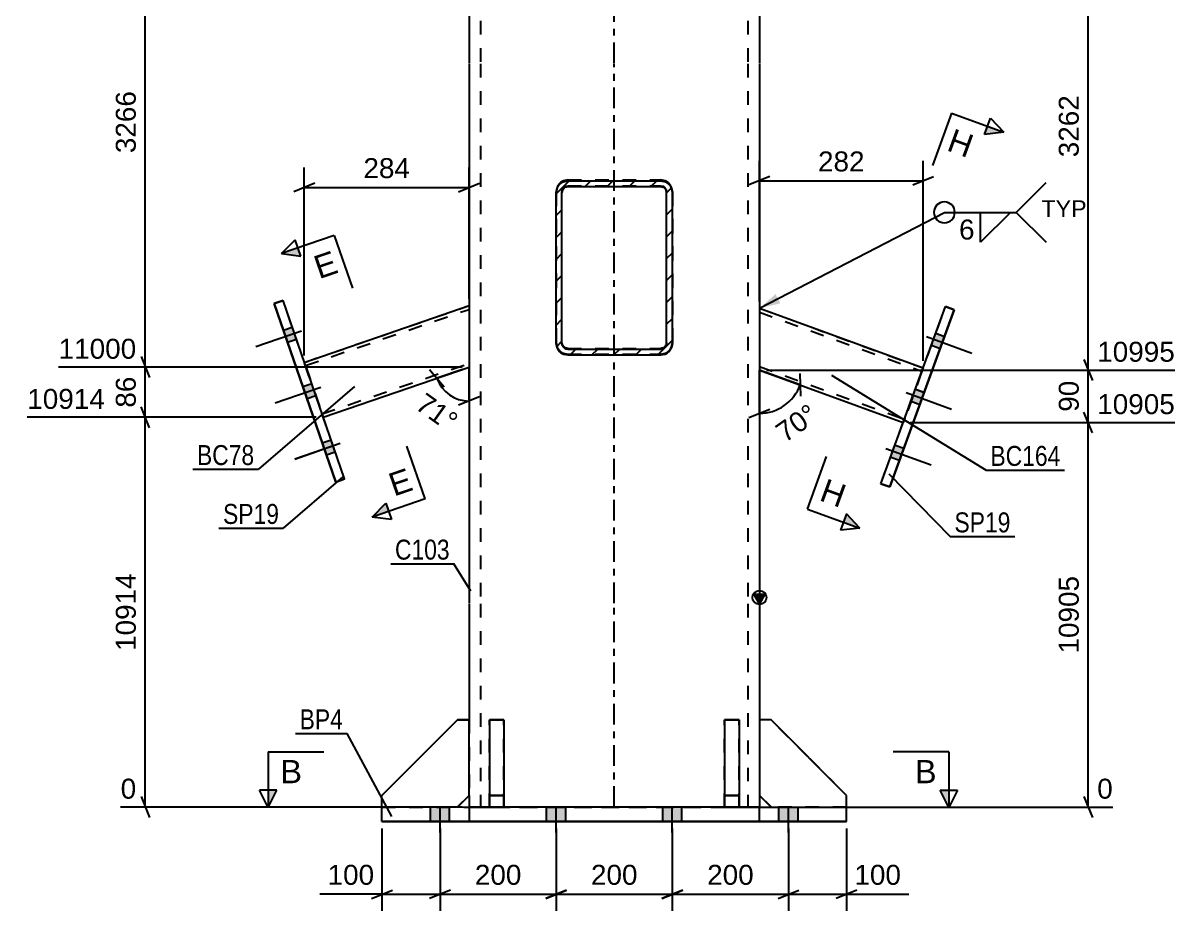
# Model space of a CAD drawing. Header units: millimetres. Extents: x -133 to 461, y -173 to 247.
# Drawn here: x 118.9 to 284.8, y -14.9 to 112.5 of the extents above; entities that cross this region are included whole.
import ezdxf

# ---------------------------------------------------------------- set-up
doc = ezdxf.new("R2010")
doc.units = ezdxf.units.MM
doc.linetypes.add('DXK_LINE_DOT2', pattern=[3.9198, 1.9599, -1.9599])
doc.linetypes.add('DXK_LINE_DOT3', pattern=[5.9187, 2.979, -0.9799, 0.9799, -0.9799])
doc.styles.add('Arial', font='ARIAL.TTF', dxfattribs={"height": 0.2})
doc.styles.add('Arial Narrow', font='ARIALN.TTF', dxfattribs={"height": 0.2})

# ---------------------------------------------------------------- blocks, each defined once
blk = doc.blocks.new('Part-284928886-3043 - 3036')
at = {"color": 2, "linetype": 'Continuous'}
for p, q in [((226.26, 12.5), (224.59, 12.5)), ((224.59, 12.5), (224.59, 1.67)), ((237.09, 1.67), (226.26, 12.5)), ((226.26, 12.5), (226.26, 12.5)), ((226.26, 0.01), (224.59, 1.67)), ((237.09, 0), (237.09, 1.67))]:
    blk.add_line(p, q, dxfattribs=at)
at = {"color": 7, "linetype": 'DXK_LINE_DOT2'}
for p, q in [((226.26, 12.5), (224.59, 12.5)), ((226.26, 12.5), (237.09, 1.67)), ((226.26, 0), (224.59, 1.67)), ((226.26, 0), (226.26, 0.01)), ((226.26, 0), (237.09, 0)), ((226.26, 0), (226.26, 0)), ((237.09, 0), (226.26, 0)), ((237.09, 0), (237.09, 0)), ((237.09, 0), (237.09, 0))]:
    blk.add_line(p, q, dxfattribs=at)
blk = doc.blocks.new('Part-284928886-3044 - 3036')
at = {"color": 2, "linetype": 'Continuous'}
for p, q in [((185.84, 12.5), (185.84, 12.5)), ((187.93, 12.5), (185.84, 12.5)), ((185.84, 12.5), (185.84, 0.01)), ((187.93, 12.5), (187.93, 12.5)), ((187.93, 12.5), (187.93, 0.01)), ((187.93, 1.67), (185.84, 1.67)), ((185.84, 0.01), (187.93, 0.01))]:
    blk.add_line(p, q, dxfattribs=at)
at = {"color": 7, "linetype": 'DXK_LINE_DOT2'}
for p, q in [((185.84, 12.5), (187.93, 12.5)), ((185.84, 1.67), (187.93, 1.67)), ((185.84, 1.67), (185.84, 0)), ((187.93, 1.67), (187.93, 0)), ((185.84, 0), (185.84, 0.01)), ((187.93, 0), (185.84, 0)), ((187.93, 0), (187.93, 0.01))]:
    blk.add_line(p, q, dxfattribs=at)
blk = doc.blocks.new('Part-284928886-3045 - 3036')
at = {"color": 7, "linetype": 'DXK_LINE_DOT2'}
for p, q in [((170.43, 1.66), (181.26, 12.5)), ((181.26, 12.5), (170.43, 1.66)), ((181.26, 12.5), (182.93, 12.5)), ((181.26, 12.5), (181.26, 12.5)), ((182.93, 12.5), (181.26, 12.5)), ((182.93, 12.5), (182.93, 1.66)), ((170.43, 0), (170.43, 1.66)), ((182.93, 1.66), (181.26, 0)), ((181.26, 0), (181.27, 0.01)), ((181.26, 0), (170.43, 0)), ((170.43, 0), (181.26, 0)), ((181.26, 0), (181.26, 0))]:
    blk.add_line(p, q, dxfattribs=at)
at = {"color": 2, "linetype": 'Continuous'}
blk.add_line((181.27, 0.01), (182.93, 1.66), dxfattribs=at)
blk = doc.blocks.new('Bolt-284928886-3142 - 3036')
at = {"linetype": 'Continuous'}
for points in [[(156.3, 68.4), (156.9, 66.67), (158.16, 67.1), (157.57, 68.83)], [(156.3, 68.4), (156.9, 66.67), (158.16, 67.1), (157.57, 68.83)], [(156.3, 68.4), (156.9, 66.66), (158.16, 67.1), (157.57, 68.83)], [(159.08, 60.32), (159.68, 58.59), (160.94, 59.02), (160.35, 60.76)], [(159.08, 60.32), (159.68, 58.59), (160.94, 59.02), (160.35, 60.76)], [(161.87, 52.25), (162.46, 50.51), (163.72, 50.95), (163.13, 52.68)], [(161.87, 52.25), (162.46, 50.51), (163.72, 50.95), (163.13, 52.68)], [(161.87, 52.24), (162.46, 50.51), (163.72, 50.95), (163.13, 52.68)]]:
    blk.add_hatch(color=1, dxfattribs=at).paths.add_polyline_path(points)
at = {"color": 1, "linetype": 'Continuous'}
for p, q in [((158.89, 68.32), (152.35, 66.07)), ((158.89, 68.32), (152.35, 66.07)), ((158.89, 68.32), (152.35, 66.07)), ((157.57, 68.83), (156.3, 68.4)), ((157.57, 68.83), (156.3, 68.4)), ((157.57, 68.83), (156.3, 68.4)), ((158.16, 67.1), (156.9, 66.67)), ((158.16, 67.1), (156.9, 66.67)), ((158.16, 67.1), (156.9, 66.66)), ((161.67, 60.24), (155.13, 57.99)), ((161.67, 60.24), (155.13, 57.99)), ((160.35, 60.76), (159.08, 60.32)), ((160.35, 60.76), (159.08, 60.32)), ((160.94, 59.02), (159.68, 58.59)), ((160.94, 59.02), (159.68, 58.59)), ((164.45, 52.17), (157.91, 49.92)), ((164.45, 52.17), (157.91, 49.91)), ((164.45, 52.16), (157.91, 49.91)), ((163.13, 52.68), (161.87, 52.25)), ((163.13, 52.68), (161.87, 52.25)), ((163.13, 52.68), (161.87, 52.24)), ((163.72, 50.95), (162.46, 50.51)), ((163.72, 50.95), (162.46, 50.51)), ((163.72, 50.95), (162.46, 50.51))]:
    blk.add_line(p, q, dxfattribs=at)
blk = doc.blocks.new('Part-284928886-3059 - 3036')
at = {"color": 2, "linetype": 'Continuous'}
for p, q in [((170.43, 0), (182.93, 0.01)), ((170.43, -2.08), (170.43, 0)), ((182.93, 0.01), (224.59, 0.01)), ((182.93, 0.01), (182.93, -2.08)), ((224.59, 0.01), (237.09, 0)), ((224.59, -2.08), (224.59, 0.01)), ((237.09, -2.08), (237.09, 0)), ((170.43, -2.08), (170.43, -2.09)), ((170.43, -2.09), (170.43, -2.08)), ((182.93, -2.08), (170.43, -2.08)), ((170.43, -2.09), (182.93, -2.09)), ((224.59, -2.08), (182.93, -2.08)), ((182.93, -2.09), (224.59, -2.09)), ((237.09, -2.08), (224.59, -2.08)), ((224.59, -2.09), (237.09, -2.09)), ((237.09, -2.09), (237.09, -2.08)), ((237.09, -2.09), (237.09, -2.08))]:
    blk.add_line(p, q, dxfattribs=at)
at = {"color": 7, "linetype": 'DXK_LINE_DOT2'}
for p, q in [((170.43, 0), (182.93, -0.01)), ((182.93, -0.01), (224.59, -0.01)), ((224.59, -0.01), (237.09, 0)), ((182.93, -2.09), (182.93, -2.08)), ((224.59, -2.09), (224.59, -2.08))]:
    blk.add_line(p, q, dxfattribs=at)
blk = doc.blocks.new('Part-284928886-3060 - 3036')
at = {"color": 7, "linetype": 'DXK_LINE_DOT2'}
for p, q in [((185.84, -0.01), (185.84, 12.5)), ((187.93, 12.5), (185.84, 12.5)), ((185.84, 12.5), (187.93, 12.5)), ((187.93, -0.01), (187.93, 12.5)), ((185.84, 1.66), (187.93, 1.66)), ((187.93, 1.66), (185.84, 1.66)), ((185.84, 0), (185.84, -0.01)), ((185.84, 0), (187.93, 0)), ((185.84, -0.01), (187.93, -0.01)), ((187.93, 0), (187.93, -0.01))]:
    blk.add_line(p, q, dxfattribs=at)
blk = doc.blocks.new('Part-284928886-3061 - 3036')
at = {"color": 2, "linetype": 'Continuous'}
for p, q in [((181.26, 12.5), (170.43, 1.67)), ((181.26, 12.5), (181.26, 12.5)), ((182.93, 12.5), (181.26, 12.5)), ((182.93, 12.5), (182.93, 12.5)), ((182.93, 1.67), (182.93, 12.5)), ((170.43, 1.67), (170.43, 1.67)), ((170.43, 0), (170.43, 1.67)), ((181.26, 0.01), (182.93, 1.67)), ((182.93, 1.67), (182.93, 1.67))]:
    blk.add_line(p, q, dxfattribs=at)
at = {"color": 7, "linetype": 'DXK_LINE_DOT2'}
for p, q in [((170.43, 1.67), (181.26, 12.5)), ((181.26, 12.5), (182.93, 12.5)), ((182.93, 1.67), (181.26, 0)), ((181.26, 0), (170.43, 0)), ((181.26, 0), (170.43, 0)), ((170.43, 0), (170.43, 0)), ((181.26, 0), (181.26, 0.01)), ((181.26, 0), (181.26, 0))]:
    blk.add_line(p, q, dxfattribs=at)
blk = doc.blocks.new('Part-284928886-3062 - 3036')
at = {"color": 7, "linetype": 'DXK_LINE_DOT2'}
for p, q in [((219.59, -0.01), (219.59, 12.5)), ((221.68, 12.5), (219.59, 12.5)), ((219.59, 12.5), (221.68, 12.5)), ((221.68, -0.01), (221.68, 12.5)), ((219.59, 1.66), (221.68, 1.66)), ((221.68, 1.66), (219.59, 1.66)), ((219.59, 0), (219.59, -0.01)), ((219.59, 0), (221.68, 0)), ((219.59, -0.01), (221.68, -0.01)), ((221.68, 0), (221.68, -0.01))]:
    blk.add_line(p, q, dxfattribs=at)
blk = doc.blocks.new('Part-284928886-3141 - 3036')
at = {"color": 2, "linetype": 'Continuous'}
for p, q in [((156.24, 72.7), (154.98, 72.26)), ((163.79, 46.65), (154.98, 72.26)), ((154.98, 72.26), (163.79, 46.65)), ((165.05, 47.09), (156.24, 72.7)), ((163.79, 46.65), (165.05, 47.09)), ((165.05, 47.08), (163.79, 46.65)), ((163.79, 46.65), (163.79, 46.65)), ((165.05, 47.08), (165.05, 47.09)), ((165.05, 47.08), (165.05, 47.09))]:
    blk.add_line(p, q, dxfattribs=at)
at = {"color": 7, "linetype": 'DXK_LINE_DOT2'}
for p, q in [((154.98, 72.26), (156.24, 72.69)), ((154.98, 72.26), (154.98, 72.26)), ((156.24, 72.69), (156.24, 72.7)), ((165.05, 47.09), (156.24, 72.69))]:
    blk.add_line(p, q, dxfattribs=at)
blk = doc.blocks.new('Part-284928886-3178 - 3036')
at = {"color": 2, "linetype": 'Continuous'}
for p, q in [((242.03, 46.4), (251.29, 71.85)), ((252.54, 71.39), (243.28, 45.94)), ((243.28, 45.94), (252.54, 71.39)), ((252.54, 71.39), (251.29, 71.85)), ((252.54, 71.39), (252.54, 71.39)), ((252.54, 71.39), (252.54, 71.39)), ((242.03, 46.39), (242.03, 46.4)), ((242.03, 46.39), (242.03, 46.4)), ((242.03, 46.4), (243.28, 45.94)), ((243.28, 45.94), (242.03, 46.39)), ((243.28, 45.94), (243.28, 45.94))]:
    blk.add_line(p, q, dxfattribs=at)
at = {"color": 7, "linetype": 'DXK_LINE_DOT2'}
for p, q in [((242.03, 46.4), (251.29, 71.84)), ((251.29, 71.84), (251.29, 71.85)), ((251.29, 71.84), (252.54, 71.39))]:
    blk.add_line(p, q, dxfattribs=at)
blk = doc.blocks.new('Part-284928886-3114 - 3036')
at = {"color": 2, "linetype": 'Continuous'}
for p, q in [((159.29, 63.83), (182.93, 71.97)), ((162, 55.95), (182.93, 63.15)), ((162, 55.95), (182.93, 63.15))]:
    blk.add_line(p, q, dxfattribs=at)
at = {"color": 7, "linetype": 'DXK_LINE_DOT2'}
for p, q in [((159.29, 63.83), (182.93, 71.97)), ((159.45, 63.36), (182.93, 71.44)), ((159.45, 63.36), (182.93, 71.44)), ((182.93, 71.97), (182.93, 63.15)), ((159.29, 63.83), (159.29, 63.83)), ((159.29, 63.83), (159.31, 63.76)), ((159.31, 63.76), (159.29, 63.83)), ((159.31, 63.76), (159.38, 63.55)), ((159.38, 63.55), (159.31, 63.76)), ((159.38, 63.55), (159.49, 63.25)), ((159.49, 63.25), (159.38, 63.55)), ((159.45, 63.36), (159.45, 63.36)), ((159.45, 63.36), (159.5, 63.22)), ((159.45, 63.36), (159.46, 63.32)), ((159.46, 63.32), (159.55, 63.07)), ((159.49, 63.25), (161.83, 56.46)), ((159.49, 63.25), (161.8, 56.53)), ((159.5, 63.22), (161.79, 56.56)), ((159.55, 63.07), (161.79, 56.56)), ((161.84, 56.42), (182.93, 63.68)), ((161.84, 56.42), (182.93, 63.68)), ((161.79, 56.56), (161.84, 56.42)), ((161.83, 56.46), (161.79, 56.56)), ((161.9, 56.23), (161.8, 56.53)), ((161.84, 56.42), (161.83, 56.46)), ((161.83, 56.46), (161.9, 56.23)), ((161.84, 56.42), (161.84, 56.42)), ((161.9, 56.23), (161.98, 56.02)), ((161.98, 56.02), (161.9, 56.23)), ((161.98, 56.02), (162, 55.95)), ((162, 55.95), (161.98, 56.02)), ((162, 55.95), (162, 55.95)), ((162, 55.95), (162, 55.95))]:
    blk.add_line(p, q, dxfattribs=at)
blk = doc.blocks.new('Part-284928886-3116 - 3036')
at = {"color": 2, "linetype": 'Continuous'}
for p, q in [((219.59, 12.5), (219.59, 12.5)), ((221.68, 12.5), (219.59, 12.5)), ((219.59, 12.5), (219.59, 0.01)), ((221.68, 12.5), (221.68, 12.5)), ((221.68, 12.5), (221.68, 0.01)), ((221.68, 1.67), (219.59, 1.67)), ((219.59, 0.01), (221.68, 0.01))]:
    blk.add_line(p, q, dxfattribs=at)
at = {"color": 7, "linetype": 'DXK_LINE_DOT2'}
for p, q in [((219.59, 12.5), (221.68, 12.5)), ((219.59, 1.67), (221.68, 1.67)), ((219.59, 1.67), (219.59, 0)), ((221.68, 1.67), (221.68, 0)), ((219.59, 0), (219.59, 0.01)), ((221.68, 0), (219.59, 0)), ((221.68, 0), (221.68, 0.01))]:
    blk.add_line(p, q, dxfattribs=at)
blk = doc.blocks.new('Part-284928886-3117 - 3036')
at = {"color": 7, "linetype": 'DXK_LINE_DOT2'}
for p, q in [((226.26, 12.5), (224.59, 12.5)), ((224.59, 12.5), (224.59, 1.66)), ((226.26, 12.5), (224.59, 12.5)), ((237.09, 1.66), (226.26, 12.5)), ((226.26, 12.5), (226.26, 12.5)), ((226.26, 12.5), (237.09, 1.66)), ((226.26, 0), (224.59, 1.66)), ((237.09, 0), (237.09, 1.66)), ((226.26, 0), (226.25, 0.01)), ((226.26, 0), (237.09, 0)), ((226.26, 0), (226.26, 0)), ((226.26, 0), (237.09, 0))]:
    blk.add_line(p, q, dxfattribs=at)
at = {"color": 2, "linetype": 'Continuous'}
blk.add_line((226.25, 0.01), (224.59, 1.66), dxfattribs=at)
blk = doc.blocks.new('Part-284928886-3118 - 3036')
at = {"color": 2, "linetype": 'Continuous'}
for p, q in [((224.59, 71.59), (248.09, 63.04)), ((224.59, 62.72), (245.23, 55.2)), ((224.59, 62.72), (245.23, 55.21))]:
    blk.add_line(p, q, dxfattribs=at)
at = {"color": 7, "linetype": 'DXK_LINE_DOT2'}
for p, q in [((224.59, 71.59), (224.59, 62.72)), ((224.59, 71.59), (248.09, 63.03)), ((224.59, 71.05), (247.91, 62.57)), ((224.59, 71.05), (247.91, 62.57)), ((224.59, 63.25), (245.41, 55.68)), ((224.59, 63.25), (245.41, 55.67)), ((248.09, 63.04), (248.06, 62.96)), ((248.06, 62.96), (248.09, 63.03)), ((248.09, 63.04), (248.09, 63.03)), ((247.91, 62.57), (245.42, 55.71)), ((247.87, 62.46), (245.45, 55.79)), ((247.86, 62.43), (245.46, 55.81)), ((247.86, 62.43), (245.51, 55.97)), ((247.86, 62.43), (247.9, 62.53)), ((247.9, 62.53), (247.86, 62.43)), ((247.98, 62.76), (247.87, 62.46)), ((247.9, 62.53), (247.91, 62.57)), ((247.91, 62.57), (247.9, 62.53)), ((247.91, 62.57), (247.98, 62.76)), ((247.91, 62.57), (247.91, 62.57)), ((248.06, 62.96), (247.98, 62.76)), ((247.98, 62.76), (248.06, 62.96)), ((245.26, 55.28), (245.23, 55.21)), ((245.23, 55.2), (245.26, 55.28)), ((245.23, 55.21), (245.23, 55.2)), ((245.23, 55.2), (245.23, 55.2)), ((245.34, 55.48), (245.26, 55.28)), ((245.26, 55.28), (245.34, 55.48)), ((245.45, 55.79), (245.34, 55.48)), ((245.34, 55.48), (245.42, 55.71)), ((245.42, 55.71), (245.41, 55.67)), ((245.41, 55.68), (245.42, 55.71)), ((245.41, 55.67), (245.41, 55.68)), ((245.46, 55.81), (245.42, 55.71)), ((245.42, 55.71), (245.46, 55.81)), ((245.46, 55.81), (245.51, 55.97))]:
    blk.add_line(p, q, dxfattribs=at)
blk = doc.blocks.new('Bolt-284928886-3121 - 3036')
at = {"linetype": 'Continuous'}
for points in [[(250.52, 65.83), (251.15, 67.55), (249.89, 68.01), (249.27, 66.29)], [(250.52, 65.83), (251.15, 67.55), (249.89, 68.01), (249.27, 66.29)], [(250.52, 65.83), (251.15, 67.55), (249.89, 68.01), (249.27, 66.28)], [(247.6, 57.8), (248.23, 59.53), (246.97, 59.98), (246.35, 58.26)], [(247.6, 57.8), (248.23, 59.52), (246.97, 59.98), (246.35, 58.26)], [(244.68, 49.78), (245.31, 51.5), (244.05, 51.96), (243.43, 50.23)], [(244.68, 49.78), (245.31, 51.5), (244.05, 51.96), (243.43, 50.23)], [(244.68, 49.77), (245.31, 51.5), (244.05, 51.95), (243.43, 50.23)]]:
    blk.add_hatch(color=1, dxfattribs=at).paths.add_polyline_path(points)
at = {"color": 1, "linetype": 'Continuous'}
for p, q in [((249.89, 68.01), (251.15, 67.55)), ((249.89, 68.01), (251.15, 67.55)), ((249.89, 68.01), (251.15, 67.55)), ((248.56, 67.52), (255.06, 65.15)), ((248.56, 67.52), (255.06, 65.15)), ((248.56, 67.52), (255.06, 65.15)), ((249.27, 66.29), (250.52, 65.83)), ((249.27, 66.29), (250.52, 65.83)), ((249.27, 66.28), (250.52, 65.83)), ((246.97, 59.98), (248.23, 59.53)), ((246.97, 59.98), (248.23, 59.52)), ((245.64, 59.49), (252.14, 57.13)), ((245.64, 59.49), (252.14, 57.12)), ((246.35, 58.26), (247.6, 57.8)), ((246.35, 58.26), (247.6, 57.8)), ((242.72, 51.47), (249.22, 49.1)), ((242.72, 51.46), (249.22, 49.1)), ((242.72, 51.46), (249.22, 49.1)), ((244.05, 51.96), (245.31, 51.5)), ((244.05, 51.96), (245.31, 51.5)), ((244.05, 51.95), (245.31, 51.5)), ((243.43, 50.23), (244.68, 49.78)), ((243.43, 50.23), (244.68, 49.78)), ((243.43, 50.23), (244.68, 49.77))]:
    blk.add_line(p, q, dxfattribs=at)
blk = doc.blocks.new('Bolt-284928886-3122 - 3036')
at = {"linetype": 'Continuous'}
for points in [[(177.38, -2.08), (180.13, -2.08), (180.13, 0), (177.38, 0)], [(194.05, -2.08), (196.8, -2.08), (196.8, 0), (194.05, 0)], [(210.72, -2.08), (213.47, -2.08), (213.47, 0), (210.72, 0)], [(227.38, -2.08), (230.13, -2.08), (230.13, 0), (227.38, 0)], [(177.38, -2.08), (180.13, -2.08), (180.13, 0), (177.38, 0)], [(194.05, -2.09), (196.8, -2.09), (196.8, 0), (194.05, 0)], [(210.72, -2.09), (213.47, -2.09), (213.47, 0), (210.72, 0)], [(227.38, -2.08), (230.13, -2.08), (230.13, 0), (227.38, 0)]]:
    blk.add_hatch(color=1, dxfattribs=at).paths.add_polyline_path(points)
at = {"color": 1, "linetype": 'Continuous'}
for p, q in [((177.38, -2.08), (177.38, 0)), ((178.76, -3.67), (178.76, 0)), ((180.13, -2.08), (180.13, 0)), ((194.05, -2.08), (194.05, 0)), ((195.43, -3.66), (195.43, 0)), ((196.8, -2.08), (196.8, 0)), ((210.72, -2.08), (210.72, 0)), ((212.09, -3.66), (212.09, 0)), ((213.47, -2.08), (213.47, 0)), ((227.38, -2.08), (227.38, 0)), ((228.76, -3.67), (228.76, 0)), ((230.13, -2.08), (230.13, 0)), ((177.38, -2.08), (177.38, 0)), ((178.76, -3.67), (178.76, 0)), ((180.13, -2.08), (180.13, 0)), ((194.05, -2.09), (194.05, 0)), ((195.43, -3.67), (195.43, 0)), ((196.8, -2.09), (196.8, 0)), ((210.72, -2.09), (210.72, 0)), ((212.09, -3.67), (212.09, 0)), ((213.47, -2.09), (213.47, 0)), ((227.38, -2.08), (227.38, 0)), ((228.76, -3.67), (228.76, 0)), ((230.13, -2.08), (230.13, 0))]:
    blk.add_line(p, q, dxfattribs=at)
blk = doc.blocks.new('Part-284928886-3131 - 3036')
at = {"color": 7, "linetype": 'DXK_LINE_DOT2'}
for p, q in [((197.1, 90.01), (196.46, 89.88)), ((197.1, 90.01), (210.43, 90.01)), ((197.1, 90.01), (197.1, 90.01)), ((210.43, 90.01), (210.43, 90.01)), ((211.07, 89.88), (210.43, 90.01)), ((195.56, 88.98), (195.43, 88.34)), ((195.43, 88.34), (195.43, 66.67)), ((196.26, 88.34), (196.33, 88.66)), ((196.26, 88.34), (196.26, 88.34)), ((196.26, 66.68), (196.26, 88.34)), ((196.33, 88.66), (196.33, 88.66)), ((196.78, 89.11), (197.1, 89.18)), ((197.1, 89.17), (197.1, 89.18)), ((197.1, 89.18), (210.43, 89.18)), ((210.43, 89.17), (210.43, 89.18)), ((210.43, 89.18), (210.75, 89.11)), ((211.2, 88.66), (211.2, 88.66)), ((211.2, 88.66), (211.26, 88.34)), ((211.26, 88.34), (211.26, 88.34)), ((211.26, 66.68), (211.26, 88.34)), ((212.1, 88.34), (211.97, 88.98)), ((212.1, 88.34), (212.1, 66.67)), ((195.43, 66.68), (195.56, 66.04)), ((196.26, 66.67), (196.26, 66.68)), ((196.33, 66.36), (196.26, 66.68)), ((211.26, 66.68), (211.2, 66.36)), ((211.26, 66.67), (211.26, 66.68)), ((211.97, 66.04), (212.1, 66.68)), ((195.56, 66.03), (195.56, 66.04)), ((196.46, 65.14), (197.1, 65.01)), ((197.1, 65.84), (196.78, 65.91)), ((197.1, 65.84), (197.1, 65.84)), ((197.1, 65.84), (210.43, 65.84)), ((197.1, 65.01), (210.43, 65.01)), ((197.1, 65.01), (197.1, 65.01)), ((210.75, 65.91), (210.43, 65.84)), ((210.43, 65.84), (210.43, 65.84)), ((210.43, 65.01), (211.07, 65.14)), ((210.43, 65.01), (210.43, 65.01)), ((211.97, 66.03), (211.97, 66.04))]:
    blk.add_line(p, q, dxfattribs=at)
at = {"color": 7, "linetype": 'DXK_LINE_DOT3'}
blk.add_line((203.76, 77.51), (203.76, 77.51), dxfattribs=at)
at = {"color": 7, "linetype": 'DXK_LINE_DOT2'}
for centre, radius, start, end in [((197.1, 88.34), 1.67, 112.5, 157.5), ((210.43, 88.34), 1.67, 22.5, 67.5), ((197.1, 88.34), 0.833, 112.5, 157.5), ((210.43, 88.34), 0.833, 22.5, 67.5), ((197.1, 66.68), 0.833, 202.5, 247.5), ((210.43, 66.68), 0.833, 292.5, 337.5), ((197.1, 66.68), 1.67, 202.5, 247.5), ((210.43, 66.68), 1.67, 292.5, 337.5)]:
    blk.add_arc(centre, radius, start, end, dxfattribs=at)
blk = doc.blocks.new('Part-284928886-3166 - 3036')
at = {"linetype": 'Continuous'}
blk.add_hatch(color=2, dxfattribs=at).paths.add_polyline_path([(224.59, 29.17), (223.79, 30.57), (225.39, 30.57)])
at = {"color": 2, "linetype": 'Continuous'}
for p, q in [((182.93, 155.98), (182.93, 106.77)), ((224.59, 155.98), (224.59, 106.77)), ((182.93, 106.67), (182.93, 29.27)), ((224.59, 106.67), (224.59, 29.27)), ((224.59, 29.17), (223.79, 30.57)), ((223.79, 30.57), (225.39, 30.57)), ((225.39, 30.57), (224.59, 29.17)), ((182.93, 29.17), (182.93, 12.5)), ((224.59, 29.17), (224.59, 12.5)), ((182.93, 1.67), (182.93, 0.01)), ((224.59, 1.67), (224.59, 0.01))]:
    blk.add_line(p, q, dxfattribs=at)
at = {"color": 7, "linetype": 'DXK_LINE_DOT2'}
for p, q in [((184.59, 155.98), (184.59, 106.77)), ((222.93, 155.98), (222.93, 106.77)), ((184.59, 106.67), (184.59, 29.27)), ((222.93, 106.67), (222.93, 29.27)), ((184.59, 29.17), (184.59, 0)), ((222.93, 29.17), (222.93, 0)), ((182.93, 12.5), (182.93, 1.67)), ((224.59, 12.5), (224.59, 1.67)), ((182.93, 0), (182.93, 0.01)), ((182.93, 0.01), (182.93, 0)), ((182.93, 0), (182.93, 0)), ((183.18, 0), (182.93, 0)), ((183.9, 0), (183.18, 0)), ((184.98, 0), (183.9, 0)), ((184.59, 0), (184.59, 0.01)), ((184.59, 0), (184.59, 0)), ((184.59, 0), (184.72, 0)), ((184.72, 0), (185.08, 0)), ((186.26, 0), (184.98, 0)), ((185.08, 0), (185.62, 0)), ((185.62, 0), (186.26, 0)), ((186.26, 0), (221.26, 0)), ((186.26, 0), (221.26, 0)), ((221.26, 0), (221.9, 0)), ((222.53, 0), (221.26, 0)), ((221.9, 0), (222.44, 0)), ((222.44, 0), (222.8, 0)), ((223.62, 0), (222.53, 0)), ((222.8, 0), (222.93, 0)), ((222.93, 0), (222.93, 0.01)), ((222.93, 0), (222.93, 0)), ((224.34, 0), (223.62, 0)), ((224.59, 0), (224.34, 0)), ((224.59, 0.01), (224.59, 0)), ((224.59, 0), (224.59, 0)), ((182.93, 0), (183.18, 0)), ((183.18, 0), (183.9, 0)), ((183.9, 0), (184.98, 0)), ((184.72, 0), (184.59, 0)), ((185.08, 0), (184.72, 0)), ((184.98, 0), (186.26, 0)), ((185.62, 0), (185.08, 0)), ((186.26, 0), (185.62, 0)), ((186.26, 0), (221.26, 0)), ((186.26, 0), (221.26, 0)), ((221.9, 0), (221.26, 0)), ((221.26, 0), (222.53, 0)), ((222.44, 0), (221.9, 0)), ((222.8, 0), (222.44, 0)), ((222.53, 0), (223.62, 0)), ((222.93, 0), (222.8, 0)), ((223.62, 0), (224.34, 0)), ((224.34, 0), (224.59, 0))]:
    blk.add_line(p, q, dxfattribs=at)
at = {"color": 7, "linetype": 'DXK_LINE_DOT3'}
for p, q in [((203.76, 106.77), (203.76, 155.98)), ((203.76, 29.27), (203.76, 106.67)), ((203.76, 0), (203.76, 29.17))]:
    blk.add_line(p, q, dxfattribs=at)
at = {"color": 2, "linetype": 'Continuous'}
blk.add_circle((224.59, 30.07), 1, dxfattribs=at)
blk = doc.blocks.new('Part-284928886-3198 - 3036')
at = {"linetype": 'Continuous'}
h = blk.add_hatch(dxfattribs=at)
h.set_pattern_fill('', scale=0.7, style=0, pattern_type=0)
h.set_pattern_definition([(45, (211.9691, 88.8628), (-1.57154, 1.57154), [])])
h.paths.add_polyline_path([(212.1, 88.22), (211.97, 88.86), (211.61, 89.4), (211.07, 89.76), (210.43, 89.89), (197.1, 89.89), (196.46, 89.76), (195.92, 89.4), (195.56, 88.86), (195.43, 88.22), (195.43, 66.56), (195.56, 65.92), (195.92, 65.38), (196.46, 65.02), (197.1, 64.89), (210.43, 64.89), (211.07, 65.02), (211.61, 65.38), (211.97, 65.92), (212.1, 66.56)])
h.paths.add_polyline_path([(211.2, 66.24), (211.02, 65.97), (210.75, 65.79), (210.43, 65.72), (197.1, 65.72), (196.78, 65.79), (196.51, 65.97), (196.33, 66.24), (196.26, 66.56), (196.26, 88.22), (196.33, 88.54), (196.51, 88.81), (196.78, 88.99), (197.1, 89.06), (210.43, 89.06), (210.75, 88.99), (211.02, 88.81), (211.2, 88.54), (211.26, 88.22), (211.26, 66.56)])
at = {"color": 7, "linetype": 'DXK_LINE_DOT2'}
for p, q in [((196.46, 89.76), (197.1, 89.89)), ((197.1, 89.89), (210.43, 89.89)), ((197.1, 89.89), (197.1, 89.89)), ((210.43, 89.89), (210.43, 89.89)), ((210.43, 89.89), (211.07, 89.76)), ((195.43, 88.22), (195.56, 88.86)), ((195.43, 88.22), (195.43, 88.22)), ((195.43, 88.22), (195.43, 66.56)), ((196.33, 88.54), (196.26, 88.22)), ((196.26, 88.22), (196.26, 88.22)), ((196.26, 66.56), (196.26, 88.22)), ((196.33, 88.54), (196.33, 88.54)), ((197.1, 89.06), (196.78, 88.99)), ((197.1, 89.06), (210.43, 89.06)), ((210.75, 88.99), (210.43, 89.06)), ((211.2, 88.54), (211.2, 88.54)), ((211.26, 88.22), (211.2, 88.54)), ((211.26, 88.22), (211.26, 88.22)), ((211.26, 66.56), (211.26, 88.22)), ((211.97, 88.86), (212.1, 88.22)), ((212.1, 88.22), (212.1, 66.56)), ((195.56, 65.92), (195.43, 66.56)), ((196.26, 66.56), (196.26, 66.56)), ((196.26, 66.56), (196.33, 66.24)), ((211.2, 66.24), (211.26, 66.56)), ((211.26, 66.56), (211.26, 66.56)), ((212.1, 66.56), (211.97, 65.92)), ((195.56, 65.92), (195.56, 65.92)), ((197.1, 64.89), (196.46, 65.02)), ((196.78, 65.79), (197.1, 65.72)), ((197.1, 65.72), (197.1, 65.72)), ((197.1, 65.72), (210.43, 65.72)), ((197.1, 64.89), (210.43, 64.89)), ((210.43, 65.72), (210.75, 65.79)), ((210.43, 65.72), (210.43, 65.72)), ((211.07, 65.02), (210.43, 64.89)), ((211.97, 65.92), (211.97, 65.92))]:
    blk.add_line(p, q, dxfattribs=at)
at = {"color": 2, "linetype": 'Continuous'}
for p, q in [((197.1, 89.89), (196.46, 89.76)), ((197.1, 89.89), (210.43, 89.89)), ((211.07, 89.76), (210.43, 89.89)), ((195.56, 88.86), (195.43, 88.22)), ((195.43, 66.56), (195.43, 88.22)), ((196.26, 88.22), (196.33, 88.54)), ((196.26, 66.56), (196.26, 88.22)), ((196.78, 88.99), (197.1, 89.06)), ((197.1, 89.06), (197.1, 89.06)), ((197.1, 89.06), (210.43, 89.06)), ((210.43, 89.06), (210.43, 89.06)), ((210.43, 89.06), (210.75, 88.99)), ((211.2, 88.54), (211.26, 88.22)), ((211.26, 66.56), (211.26, 88.22)), ((212.1, 88.22), (211.97, 88.86)), ((212.1, 66.56), (212.1, 88.22)), ((195.43, 66.56), (195.56, 65.92)), ((196.33, 66.24), (196.26, 66.56)), ((211.26, 66.56), (211.2, 66.24)), ((211.97, 65.92), (212.1, 66.56)), ((196.46, 65.02), (197.1, 64.89)), ((197.1, 65.72), (196.78, 65.79)), ((197.1, 65.72), (210.43, 65.72)), ((197.1, 64.89), (197.1, 64.89)), ((197.1, 64.89), (210.43, 64.89)), ((210.75, 65.79), (210.43, 65.72)), ((210.43, 64.89), (211.07, 65.02)), ((210.43, 64.89), (210.43, 64.89))]:
    blk.add_line(p, q, dxfattribs=at)
at = {"color": 7, "linetype": 'DXK_LINE_DOT3'}
blk.add_line((203.76, 77.39), (203.76, 77.39), dxfattribs=at)
at = {"color": 7, "linetype": 'DXK_LINE_DOT2'}
for centre, radius, start, end in [((197.1, 88.22), 1.67, 112.5, 157.5), ((210.43, 88.22), 1.67, 22.5, 67.5), ((197.1, 88.22), 0.833, 112.5, 157.5), ((210.43, 88.22), 0.833, 22.5, 67.5), ((197.1, 66.56), 1.67, 202.5, 247.5), ((197.1, 66.56), 0.833, 202.5, 247.5), ((210.43, 66.56), 0.833, 292.5, 337.5), ((210.43, 66.56), 1.67, 292.5, 337.5)]:
    blk.add_arc(centre, radius, start, end, dxfattribs=at)
at = {"color": 2, "linetype": 'Continuous'}
for centre, radius, start, end in [((197.1, 88.22), 1.67, 112.5, 157.5), ((210.43, 88.22), 1.67, 22.5, 67.5), ((197.1, 88.22), 0.833, 112.5, 157.5), ((210.43, 88.22), 0.833, 22.5, 67.5), ((197.1, 66.56), 1.67, 202.5, 247.5), ((197.1, 66.56), 0.833, 202.5, 247.5), ((210.43, 66.56), 0.833, 292.5, 337.5), ((210.43, 66.56), 1.67, 292.5, 337.5)]:
    blk.add_arc(centre, radius, start, end, dxfattribs=at)
blk = doc.blocks.new('AngleDimension-284928886-8434 - 3036')
at = {"color": 7, "linetype": 'Continuous'}
for p, q in [((230.43, 60.59), (224.59, 62.72)), ((224.59, 56.5), (224.59, 62.72)), ((225.53, 62.38), (230.43, 60.59)), ((230.38, 62.21), (230.48, 58.98)), ((223.09, 55.9), (226.09, 57.1))]:
    blk.add_line(p, q, dxfattribs=at)
blk.add_arc((224.59, 62.72), 6.22, 270, 340, dxfattribs=at)
at = {"color": 0}
blk.add_wipeout([(234.05, 55.53), (231.64, 58.97), (225.71, 54.81), (228.11, 51.37)], dxfattribs=at)
at = {"color": 3, "style": 'Arial'}
blk.add_text('70°', height=2.865, rotation=35.002, dxfattribs=at).set_placement((228.26, 52.21))
blk = doc.blocks.new('StraightDimension-284928886-8247 - 3036')
at = {"color": 7, "linetype": 'Continuous'}
for p, q in [((137.06, 54.45), (135.86, 57.45)), ((161, 55.95), (119.54, 55.95)), ((136.46, 0), (136.46, 55.95)), ((135.86, 1.5), (137.06, -1.5)), ((181.93, 0), (132.94, 0))]:
    blk.add_line(p, q, dxfattribs=at)
at = {"color": 0, "linetype": 'Continuous'}
for points in [[(131.26, 56.55), (131.26, 60.75), (118.94, 60.75), (118.94, 56.55)], [(135.76, 0.6), (135.76, 4.8), (132.34, 4.8), (132.34, 0.6)]]:
    blk.add_wipeout(points, dxfattribs=at)
at = {"color": 0}
blk.add_wipeout([(135.71, 34.13), (131.51, 34.13), (131.51, 21.81), (135.71, 21.81)], dxfattribs=at)
at = {"color": 3, "linetype": 'Continuous', "style": 'Arial'}
for s, height, p in [('10914', 2.865, (119.54, 57.15)), ('0', 2.87, (132.94, 1.2))]:
    blk.add_text(s, height=height, dxfattribs=at).set_placement(p)
at = {"color": 3, "style": 'Arial'}
blk.add_text('10914', height=2.865, rotation=90.0002, dxfattribs=at).set_placement((135.11, 22.41))
blk = doc.blocks.new('StraightDimension-284928886-3543 - 3036')
at = {"color": 7, "linetype": 'Continuous'}
for p, q in [((170.43, -3.09), (170.43, -14.91)), ((178.76, -3.08), (178.76, -14.91)), ((168.93, -13.11), (171.93, -11.91)), ((170.43, -12.51), (178.76, -12.51)), ((180.26, -11.91), (177.26, -13.11))]:
    blk.add_line(p, q, dxfattribs=at)
at = {"color": 0}
blk.add_wipeout([(169.9, -11.76), (169.9, -7.56), (162.03, -7.56), (162.03, -11.76)], dxfattribs=at)
at = {"color": 7, "linetype": 'Continuous'}
blk.add_line((170.43, -12.51), (161.51, -12.51), dxfattribs=at)
blk.add_line((170.43, -12.51), (161.51, -12.51), dxfattribs=at)
at = {"color": 3, "style": 'Arial'}
blk.add_text('100', height=2.865, dxfattribs=at).set_placement((162.63, -11.16))
blk = doc.blocks.new('StraightDimension-284928886-3551 - 3036')
at = {"color": 7, "linetype": 'Continuous'}
for p, q in [((178.76, -3.08), (178.76, -14.91)), ((195.43, -3.09), (195.43, -14.91)), ((180.26, -11.91), (177.26, -13.11)), ((178.76, -12.51), (195.43, -12.51)), ((193.93, -13.11), (196.93, -11.91))]:
    blk.add_line(p, q, dxfattribs=at)
at = {"color": 0}
blk.add_wipeout([(191.03, -11.76), (191.03, -7.56), (183.16, -7.56), (183.16, -11.76)], dxfattribs=at)
at = {"color": 3, "style": 'Arial'}
blk.add_text('200', height=2.865, dxfattribs=at).set_placement((183.76, -11.16))
blk = doc.blocks.new('StraightDimension-284928886-3559 - 3036')
at = {"color": 7, "linetype": 'Continuous'}
for p, q in [((195.43, -3.09), (195.43, -14.91)), ((212.09, -3.09), (212.09, -14.91)), ((196.93, -11.91), (193.93, -13.11)), ((195.43, -12.51), (212.09, -12.51)), ((210.59, -13.11), (213.59, -11.91))]:
    blk.add_line(p, q, dxfattribs=at)
at = {"color": 0}
blk.add_wipeout([(207.69, -11.76), (207.69, -7.56), (199.82, -7.56), (199.82, -11.76)], dxfattribs=at)
at = {"color": 3, "style": 'Arial'}
blk.add_text('200', height=2.865, dxfattribs=at).set_placement((200.42, -11.16))
blk = doc.blocks.new('StraightDimension-284928886-3564 - 3036')
at = {"color": 7, "linetype": 'Continuous'}
for p, q in [((212.09, -3.09), (212.09, -14.91)), ((228.76, -3.08), (228.76, -14.91)), ((213.59, -11.91), (210.59, -13.11)), ((212.09, -12.51), (228.76, -12.51)), ((227.26, -13.11), (230.26, -11.91))]:
    blk.add_line(p, q, dxfattribs=at)
at = {"color": 0}
blk.add_wipeout([(224.36, -11.76), (224.36, -7.56), (216.49, -7.56), (216.49, -11.76)], dxfattribs=at)
at = {"color": 3, "style": 'Arial'}
blk.add_text('200', height=2.865, dxfattribs=at).set_placement((217.09, -11.16))
blk = doc.blocks.new('StraightDimension-284928886-3572 - 3036')
at = {"color": 7, "linetype": 'Continuous'}
for p, q in [((228.76, -3.08), (228.76, -14.91)), ((237.09, -3.09), (237.09, -14.91)), ((227.26, -13.11), (230.26, -11.91)), ((228.76, -12.51), (237.09, -12.51)), ((238.59, -11.91), (235.59, -13.11))]:
    blk.add_line(p, q, dxfattribs=at)
at = {"color": 0}
blk.add_wipeout([(245.49, -11.76), (245.49, -7.56), (237.62, -7.56), (237.62, -11.76)], dxfattribs=at)
at = {"color": 7, "linetype": 'Continuous'}
blk.add_line((237.09, -12.51), (246.01, -12.51), dxfattribs=at)
blk.add_line((237.09, -12.51), (246.01, -12.51), dxfattribs=at)
at = {"color": 3, "style": 'Arial'}
blk.add_text('100', height=2.865, dxfattribs=at).set_placement((238.22, -11.16))
blk = doc.blocks.new('StraightDimension-284928886-8245 - 3036')
at = {"color": 7, "linetype": 'Continuous'}
for p, q in [((137.06, 131.95), (135.86, 134.95)), ((161, 133.45), (119.54, 133.45)), ((136.46, 63.15), (136.46, 133.45)), ((181.93, 63.15), (124.04, 63.15)), ((135.86, 64.65), (137.06, 61.65))]:
    blk.add_line(p, q, dxfattribs=at)
at = {"color": 0, "linetype": 'Continuous'}
blk.add_wipeout([(131.26, 134.05), (131.26, 138.25), (118.94, 138.25), (118.94, 134.05)], dxfattribs=at)
at = {"color": 0}
blk.add_wipeout([(135.71, 103.35), (131.51, 103.35), (131.51, 93.26), (135.71, 93.26)], dxfattribs=at)
at = {"color": 3, "linetype": 'Continuous', "style": 'Arial'}
blk.add_text('14266', height=2.865, dxfattribs=at).set_placement((119.54, 134.65))
at = {"color": 3, "style": 'Arial'}
blk.add_text('3266', height=2.865, rotation=90.0002, dxfattribs=at).set_placement((135.11, 93.86))
blk = doc.blocks.new('StraightDimension-284928886-8246 - 3036')
at = {"color": 7, "linetype": 'Continuous'}
for p, q in [((181.93, 63.15), (124.04, 63.15)), ((135.86, 64.65), (137.06, 61.65)), ((136.46, 55.95), (136.46, 63.15)), ((137.06, 54.45), (135.86, 57.45)), ((161, 55.95), (119.54, 55.95))]:
    blk.add_line(p, q, dxfattribs=at)
at = {"color": 0, "linetype": 'Continuous'}
blk.add_wipeout([(135.76, 63.75), (135.76, 67.95), (123.44, 67.95), (123.44, 63.75)], dxfattribs=at)
at = {"color": 0}
blk.add_wipeout([(135.71, 62.38), (131.51, 62.38), (131.51, 56.73), (135.71, 56.73)], dxfattribs=at)
at = {"color": 3, "linetype": 'Continuous', "style": 'Arial'}
blk.add_text('11000', height=2.865, dxfattribs=at).set_placement((124.04, 64.35))
at = {"color": 3, "style": 'Arial'}
blk.add_text('86', height=2.865, rotation=90.0002, dxfattribs=at).set_placement((135.11, 57.33))
blk = doc.blocks.new('StraightDimension-284928886-8312 - 3036')
at = {"color": 7, "linetype": 'Continuous'}
for p, q in [((246.23, 132.71), (284.18, 132.71)), ((272.36, 131.21), (271.16, 134.21)), ((271.76, 62.72), (271.76, 132.71)), ((271.16, 64.22), (272.36, 61.22)), ((225.59, 62.72), (284.18, 62.72))]:
    blk.add_line(p, q, dxfattribs=at)
at = {"color": 0, "linetype": 'Continuous'}
blk.add_wipeout([(284.78, 133.31), (284.78, 137.51), (272.46, 137.51), (272.46, 133.31)], dxfattribs=at)
at = {"color": 0}
blk.add_wipeout([(271.01, 102.76), (266.81, 102.76), (266.81, 92.67), (271.01, 92.67)], dxfattribs=at)
at = {"color": 3, "linetype": 'Continuous', "style": 'Arial'}
blk.add_text('14257', height=2.865, dxfattribs=at).set_placement((273.06, 133.91))
at = {"color": 3, "style": 'Arial'}
blk.add_text('3262', height=2.865, rotation=90.0002, dxfattribs=at).set_placement((270.41, 93.27))
blk = doc.blocks.new('StraightDimension-284928886-8313 - 3036')
at = {"color": 7, "linetype": 'Continuous'}
for p, q in [((271.16, 64.22), (272.36, 61.22)), ((225.59, 62.72), (284.18, 62.72)), ((271.76, 55.2), (271.76, 62.72)), ((272.36, 53.7), (271.16, 56.7)), ((246.23, 55.2), (284.18, 55.2))]:
    blk.add_line(p, q, dxfattribs=at)
at = {"color": 0, "linetype": 'Continuous'}
blk.add_wipeout([(284.78, 63.32), (284.78, 67.52), (272.46, 67.52), (272.46, 63.32)], dxfattribs=at)
at = {"color": 0}
blk.add_wipeout([(271.01, 61.78), (266.81, 61.78), (266.81, 56.14), (271.01, 56.14)], dxfattribs=at)
at = {"color": 3, "linetype": 'Continuous', "style": 'Arial'}
blk.add_text('10995', height=2.865, dxfattribs=at).set_placement((273.06, 63.92))
at = {"color": 3, "style": 'Arial'}
blk.add_text('90', height=2.865, rotation=90.0002, dxfattribs=at).set_placement((270.41, 56.74))
blk = doc.blocks.new('StraightDimension-284928886-8314 - 3036')
at = {"color": 7, "linetype": 'Continuous'}
for p, q in [((272.36, 53.7), (271.16, 56.7)), ((246.23, 55.2), (284.18, 55.2)), ((271.76, 0), (271.76, 55.2)), ((271.16, 1.5), (272.36, -1.5)), ((225.59, 0), (275.28, 0))]:
    blk.add_line(p, q, dxfattribs=at)
at = {"color": 0, "linetype": 'Continuous'}
for points in [[(284.78, 55.8), (284.78, 60), (272.46, 60), (272.46, 55.8)], [(275.88, 0.6), (275.88, 4.8), (272.46, 4.8), (272.46, 0.6)]]:
    blk.add_wipeout(points, dxfattribs=at)
at = {"color": 0}
blk.add_wipeout([(271.01, 33.76), (266.81, 33.76), (266.81, 21.44), (271.01, 21.44)], dxfattribs=at)
at = {"color": 3, "linetype": 'Continuous', "style": 'Arial'}
for s, height, p in [('10905', 2.865, (273.06, 56.4)), ('0', 2.87, (273.06, 1.2))]:
    blk.add_text(s, height=height, dxfattribs=at).set_placement(p)
at = {"color": 3, "style": 'Arial'}
blk.add_text('10905', height=2.865, rotation=90.0002, dxfattribs=at).set_placement((270.41, 22.04))
blk = doc.blocks.new('StraightDimension-284928886-8451 - 3036')
at = {"color": 7, "linetype": 'Continuous'}
for p, q in [((159.29, 64.83), (159.29, 91.78)), ((182.93, 72.97), (182.93, 91.78)), ((160.79, 89.53), (157.79, 88.33)), ((159.29, 88.93), (182.93, 88.93)), ((181.43, 88.33), (184.43, 89.53))]:
    blk.add_line(p, q, dxfattribs=at)
at = {"color": 0}
blk.add_wipeout([(175.04, 89.68), (175.04, 93.88), (167.17, 93.88), (167.17, 89.68)], dxfattribs=at)
at = {"color": 3, "style": 'Arial'}
blk.add_text('284', height=2.865, dxfattribs=at).set_placement((167.77, 90.28))
blk = doc.blocks.new('StraightDimension-284928886-8482 - 3036')
at = {"color": 7, "linetype": 'Continuous'}
for p, q in [((224.59, 72.59), (224.59, 92.74)), ((248.09, 64.03), (248.09, 92.74)), ((226.09, 90.49), (223.09, 89.29)), ((224.59, 89.89), (248.09, 89.89)), ((246.59, 89.29), (249.59, 90.49))]:
    blk.add_line(p, q, dxfattribs=at)
at = {"color": 0}
blk.add_wipeout([(240.27, 90.64), (240.27, 94.84), (232.4, 94.84), (232.4, 90.64)], dxfattribs=at)
at = {"color": 3, "style": 'Arial'}
blk.add_text('282', height=2.865, dxfattribs=at).set_placement((233, 91.24))
blk = doc.blocks.new('AngleDimension-284928886-11953 - 3036')
at = {"color": 7, "linetype": 'Continuous'}
for p, q in [((178.32, 61.57), (182.93, 63.15)), ((182.93, 58.28), (182.93, 63.15)), ((177.27, 62.79), (179.38, 60.34)), ((181.98, 62.82), (178.32, 61.57)), ((184.43, 58.88), (181.43, 57.68))]:
    blk.add_line(p, q, dxfattribs=at)
blk.add_arc((182.93, 63.15), 4.87, 198.9969, 270, dxfattribs=at)
at = {"color": 0}
blk.add_wipeout([(180.09, 52.93), (182.53, 56.35), (176.63, 60.56), (174.19, 57.14)], dxfattribs=at)
at = {"color": 3, "style": 'Arial'}
blk.add_text('71°', height=2.865, rotation=-35.5005, dxfattribs=at).set_placement((175.03, 57.28))
blk = doc.blocks.new('SectionMark-284928886-3586 - 3036')
at = {"linetype": 'Continuous'}
for points in [[(256.91, 96.53), (257.34, 97.7), (259.68, 96.85)], [(236.66, 40.9), (237.08, 42.07), (239.01, 40.04)]]:
    blk.add_hatch(color=6, dxfattribs=at).paths.add_polyline_path(points)
at = {"color": 6, "linetype": 'Continuous'}
for p, q in [((256.91, 96.53), (257.76, 98.88)), ((257.76, 98.88), (259.68, 96.85)), ((259.68, 96.85), (256.91, 96.53)), ((237.08, 42.07), (236.23, 39.72)), ((239.01, 40.04), (237.08, 42.07)), ((239.01, 40.04), (236.23, 39.72))]:
    blk.add_line(p, q, dxfattribs=at)
at = {"color": 0, "linetype": 'Continuous'}
for points in [[(254.48, 93.16), (255.68, 96.44), (252.51, 97.6), (251.31, 94.31)], [(236.19, 42.93), (237.39, 46.22), (234.22, 47.37), (233.03, 44.08)]]:
    blk.add_wipeout(points, dxfattribs=at)
at = {"color": 6, "linetype": 'Continuous'}
for p, q in [((252.17, 99.58), (249.43, 92.07)), ((252.17, 99.58), (259.68, 96.85)), ((231.49, 42.78), (234.23, 50.3)), ((231.49, 42.78), (239.01, 40.04))]:
    blk.add_line(p, q, dxfattribs=at)
at = {"color": 3, "linetype": 'Continuous', "style": 'Arial'}
for p in [(251.31, 94.31), (233.03, 44.08)]:
    blk.add_text('H', height=3.34, rotation=-20.002, dxfattribs=at).set_placement(p)
blk = doc.blocks.new('Mark-284928886-3055 - 3036')
at = {"color": 0}
blk.add_wipeout([(164.83, 11.16), (164.83, 14.16), (158.62, 14.16), (158.62, 11.16)], dxfattribs=at)
blk.add_wipeout([(164.83, 11.16), (164.83, 14.16), (158.62, 14.16), (158.62, 11.16)], dxfattribs=at)
at = {"color": 30, "linetype": 'Continuous'}
for p in [(158.02, 10.56), (171.86, -1.38)]:
    blk.add_line(p, (165.43, 10.56), dxfattribs=at)
at = {"color": 3, "style": 'Arial Narrow'}
blk.add_text('BP4', height=2.863, dxfattribs=at).set_placement((158.62, 11.16))
blk = doc.blocks.new('Mark-284928886-3137 - 3036')
at = {"color": 0}
blk.add_wipeout([(155.67, 40.64), (155.67, 43.64), (147.63, 43.64), (147.63, 40.64)], dxfattribs=at)
blk.add_wipeout([(155.67, 40.64), (155.67, 43.64), (147.63, 43.64), (147.63, 40.64)], dxfattribs=at)
at = {"color": 30, "linetype": 'Continuous'}
for p in [(164.82, 47.38), (147.03, 40.04)]:
    blk.add_line(p, (156.27, 40.04), dxfattribs=at)
at = {"color": 3, "style": 'Arial Narrow'}
blk.add_text('SP19', height=2.863, dxfattribs=at).set_placement((147.63, 40.64))
blk = doc.blocks.new('SectionMark-284928886-3584 - 3036')
at = {"linetype": 'Continuous'}
for points in [[(154.1, 2.42), (155.35, 2.42), (154.1, -0.08)], [(250.51, 2.42), (251.76, 2.42), (251.76, -0.08)]]:
    blk.add_hatch(color=6, dxfattribs=at).paths.add_polyline_path(points)
at = {"color": 6, "linetype": 'Continuous'}
for p, q in [((154.1, 7.92), (162.1, 7.92)), ((154.1, 7.92), (154.1, -0.08)), ((251.76, 7.92), (243.76, 7.92)), ((251.76, 7.92), (251.76, -0.08)), ((154.1, -0.08), (152.85, 2.42)), ((155.35, 2.42), (152.85, 2.42)), ((154.1, -0.08), (155.35, 2.42)), ((250.51, 2.42), (253.01, 2.42)), ((251.76, -0.08), (250.51, 2.42)), ((253.01, 2.42), (251.76, -0.08))]:
    blk.add_line(p, q, dxfattribs=at)
at = {"color": 0, "linetype": 'Continuous'}
for points in [[(158.96, 3.42), (158.96, 6.92), (155.85, 6.92), (155.85, 3.42)], [(250.01, 3.42), (250.01, 6.92), (246.9, 6.92), (246.9, 3.42)]]:
    blk.add_wipeout(points, dxfattribs=at)
at = {"color": 3, "linetype": 'Continuous', "style": 'Arial'}
for p in [(155.85, 3.42), (246.9, 3.42)]:
    blk.add_text('B', height=3.34, dxfattribs=at).set_placement(p)
blk = doc.blocks.new('Mark-284928886-3162 - 3036')
at = {"color": 0}
blk.add_wipeout([(180.16, 35.52), (180.16, 38.52), (172.3, 38.52), (172.3, 35.52)], dxfattribs=at)
blk.add_wipeout([(180.16, 35.52), (180.16, 38.52), (172.3, 38.52), (172.3, 35.52)], dxfattribs=at)
at = {"color": 30, "linetype": 'Continuous'}
for p in [(171.7, 34.92), (183.19, 30.97)]:
    blk.add_line(p, (180.76, 34.92), dxfattribs=at)
at = {"color": 3, "style": 'Arial Narrow'}
blk.add_text('C103', height=2.863, dxfattribs=at).set_placement((172.3, 35.52))
blk = doc.blocks.new('Mark-284928886-3174 - 3036')
at = {"color": 0}
blk.add_wipeout([(260.62, 39.43), (260.62, 42.43), (252.58, 42.43), (252.58, 39.43)], dxfattribs=at)
blk.add_wipeout([(260.62, 39.43), (260.62, 42.43), (252.58, 42.43), (252.58, 39.43)], dxfattribs=at)
at = {"color": 30, "linetype": 'Continuous'}
for p, q in [((243.17, 47.82), (251.98, 38.83)), ((251.98, 38.83), (261.22, 38.83))]:
    blk.add_line(p, q, dxfattribs=at)
at = {"color": 3, "style": 'Arial Narrow'}
blk.add_text('SP19', height=2.863, dxfattribs=at).set_placement((252.58, 39.43))
blk = doc.blocks.new('WeldMark-284928886-3590 - 3036')
at = {"linetype": 'Continuous'}
blk.add_hatch(color=30, dxfattribs=at).paths.add_polyline_path([(227.6, 72.3), (224.59, 71.59), (226.91, 73.63)])
at = {"color": 3, "linetype": 'Continuous'}
for q in [(265.74, 89.65), (265.74, 81.08)]:
    blk.add_line((261.45, 85.36), q, dxfattribs=at)
at = {"color": 30, "linetype": 'Continuous'}
blk.add_line((224.59, 71.59), (251.13, 85.36), dxfattribs=at)
at = {"color": 3, "linetype": 'Continuous'}
blk.add_arc((251.13, 85.36), 1.5, 90, 270, dxfattribs=at)
at = {"color": 0}
blk.add_wipeout([(255.65, 81.26), (255.65, 84.66), (253.03, 84.66), (253.03, 81.26)], dxfattribs=at)
at = {"color": 30, "linetype": 'Continuous'}
blk.add_line((251.13, 85.36), (261.45, 85.36), dxfattribs=at)
at = {"color": 3, "linetype": 'Continuous'}
for p, q in [((256.31, 85.36), (260.6, 85.36)), ((260.6, 85.36), (256.31, 81.08)), ((256.31, 81.08), (256.31, 85.36))]:
    blk.add_line(p, q, dxfattribs=at)
blk.add_arc((251.13, 85.36), 1.5, 270, 90, dxfattribs=at)
at = {"color": 3, "style": 'Arial'}
blk.add_text('6', height=2.87, dxfattribs=at).set_placement((253.23, 81.46))
at = {"color": 0, "linetype": 'Continuous'}
blk.add_wipeout([(271.53, 84.71), (271.53, 87.21), (265.05, 87.21), (265.05, 84.71)], dxfattribs=at)
blk.add_wipeout([(271.53, 84.71), (271.53, 87.21), (265.05, 87.21), (265.05, 84.71)], dxfattribs=at)
at = {"color": 3, "linetype": 'Continuous', "style": 'Arial'}
blk.add_text('TYP', height=2.388, dxfattribs=at).set_placement((265.05, 84.71))
blk = doc.blocks.new('Mark-284928886-8383 - 3036')
at = {"color": 0}
blk.add_wipeout([(267.78, 48.97), (267.78, 51.97), (257.74, 51.97), (257.74, 48.97)], dxfattribs=at)
blk.add_wipeout([(267.78, 48.97), (267.78, 51.97), (257.74, 51.97), (257.74, 48.97)], dxfattribs=at)
at = {"color": 30, "linetype": 'Continuous'}
for p, q in [((234.94, 61.97), (257.14, 48.37)), ((257.14, 48.37), (268.38, 48.37))]:
    blk.add_line(p, q, dxfattribs=at)
at = {"color": 3, "style": 'Arial Narrow'}
blk.add_text('BC164', height=2.863, dxfattribs=at).set_placement((257.74, 48.97))
blk = doc.blocks.new('Mark-284928886-8512 - 3036')
at = {"color": 0}
blk.add_wipeout([(152.11, 49.09), (152.11, 52.09), (143.89, 52.09), (143.89, 49.09)], dxfattribs=at)
blk.add_wipeout([(152.11, 49.09), (152.11, 52.09), (143.89, 52.09), (143.89, 49.09)], dxfattribs=at)
at = {"color": 30, "linetype": 'Continuous'}
for p in [(166.48, 60.36), (143.29, 48.49)]:
    blk.add_line(p, (152.71, 48.49), dxfattribs=at)
at = {"color": 3, "style": 'Arial Narrow'}
blk.add_text('BC78', height=2.863, dxfattribs=at).set_placement((143.89, 49.09))
blk = doc.blocks.new('SectionMark-284928886-8721 - 3036')
at = {"linetype": 'Continuous'}
for points in [[(158.39, 80.26), (158.8, 79.08), (156.03, 79.44)], [(171, 43.63), (171.41, 42.45), (169.04, 41.63)]]:
    blk.add_hatch(color=6, dxfattribs=at).paths.add_polyline_path(points)
at = {"color": 6, "linetype": 'Continuous'}
for p, q in [((156.03, 79.44), (157.98, 81.44)), ((158.8, 79.08), (157.98, 81.44)), ((156.03, 79.44), (158.8, 79.08)), ((169.04, 41.63), (171, 43.63)), ((171, 43.63), (171.81, 41.27)), ((171.81, 41.27), (169.04, 41.63))]:
    blk.add_line(p, q, dxfattribs=at)
at = {"color": 0, "linetype": 'Continuous'}
for points in [[(164.35, 76.76), (163.22, 80.07), (160.27, 79.05), (161.41, 75.75)], [(175.09, 45.57), (173.95, 48.88), (171.01, 47.86), (172.15, 44.55)]]:
    blk.add_wipeout(points, dxfattribs=at)
at = {"color": 6, "linetype": 'Continuous'}
for p, q in [((163.59, 82.05), (156.03, 79.44)), ((163.59, 82.05), (166.2, 74.48)), ((176.61, 44.24), (174, 51.8)), ((176.61, 44.24), (169.04, 41.63))]:
    blk.add_line(p, q, dxfattribs=at)
at = {"color": 3, "linetype": 'Continuous', "style": 'Arial'}
for p in [(161.41, 75.75), (172.15, 44.55)]:
    blk.add_text('E', height=3.34, rotation=18.9993, dxfattribs=at).set_placement(p)

msp = doc.modelspace()

# ---------------------------------------------------------------- block references
for name in ['Part-284928886-3166 - 3036', 'Part-284928886-3131 - 3036', 'Part-284928886-3198 - 3036', 'Part-284928886-3141 - 3036', 'Part-284928886-3114 - 3036', 'Part-284928886-3118 - 3036', 'Part-284928886-3178 - 3036', 'Bolt-284928886-3142 - 3036', 'Bolt-284928886-3121 - 3036', 'Part-284928886-3045 - 3036', 'Part-284928886-3061 - 3036', 'Part-284928886-3044 - 3036', 'Part-284928886-3060 - 3036', 'Part-284928886-3062 - 3036', 'Part-284928886-3116 - 3036', 'Part-284928886-3043 - 3036', 'Part-284928886-3117 - 3036', 'Part-284928886-3059 - 3036', 'Bolt-284928886-3122 - 3036']:
    msp.add_blockref(name, (0, 0))

# ---------------------------------------------------------------- next in the draw order: block references
for name in ['StraightDimension-284928886-8245 - 3036', 'AngleDimension-284928886-8434 - 3036', 'StraightDimension-284928886-8247 - 3036', 'StraightDimension-284928886-3543 - 3036']:
    msp.add_blockref(name, (0, 0))

# ---------------------------------------------------------------- next in the draw order: block references
for name in ['StraightDimension-284928886-8312 - 3036', 'StraightDimension-284928886-8246 - 3036', 'Mark-284928886-3137 - 3036', 'Mark-284928886-3162 - 3036', 'Mark-284928886-3055 - 3036', 'StraightDimension-284928886-3551 - 3036']:
    msp.add_blockref(name, (0, 0))

# ---------------------------------------------------------------- next in the draw order: block references
for name in ['StraightDimension-284928886-8451 - 3036', 'StraightDimension-284928886-8313 - 3036', 'AngleDimension-284928886-11953 - 3036', 'Mark-284928886-8512 - 3036', 'StraightDimension-284928886-3559 - 3036']:
    msp.add_blockref(name, (0, 0))

# ---------------------------------------------------------------- next in the draw order: block references
for name in ['StraightDimension-284928886-8482 - 3036', 'SectionMark-284928886-8721 - 3036', 'StraightDimension-284928886-8314 - 3036', 'StraightDimension-284928886-3564 - 3036']:
    msp.add_blockref(name, (0, 0))

# ---------------------------------------------------------------- next in the draw order: block references
for name in ['SectionMark-284928886-3586 - 3036', 'SectionMark-284928886-3584 - 3036', 'StraightDimension-284928886-3572 - 3036']:
    msp.add_blockref(name, (0, 0))

# ---------------------------------------------------------------- next in the draw order: block references
for name in ['WeldMark-284928886-3590 - 3036', 'Mark-284928886-3174 - 3036']:
    msp.add_blockref(name, (0, 0))

# ---------------------------------------------------------------- next in the draw order: block references
msp.add_blockref('Mark-284928886-8383 - 3036', (0, 0))

doc.saveas('drawing.dxf')
